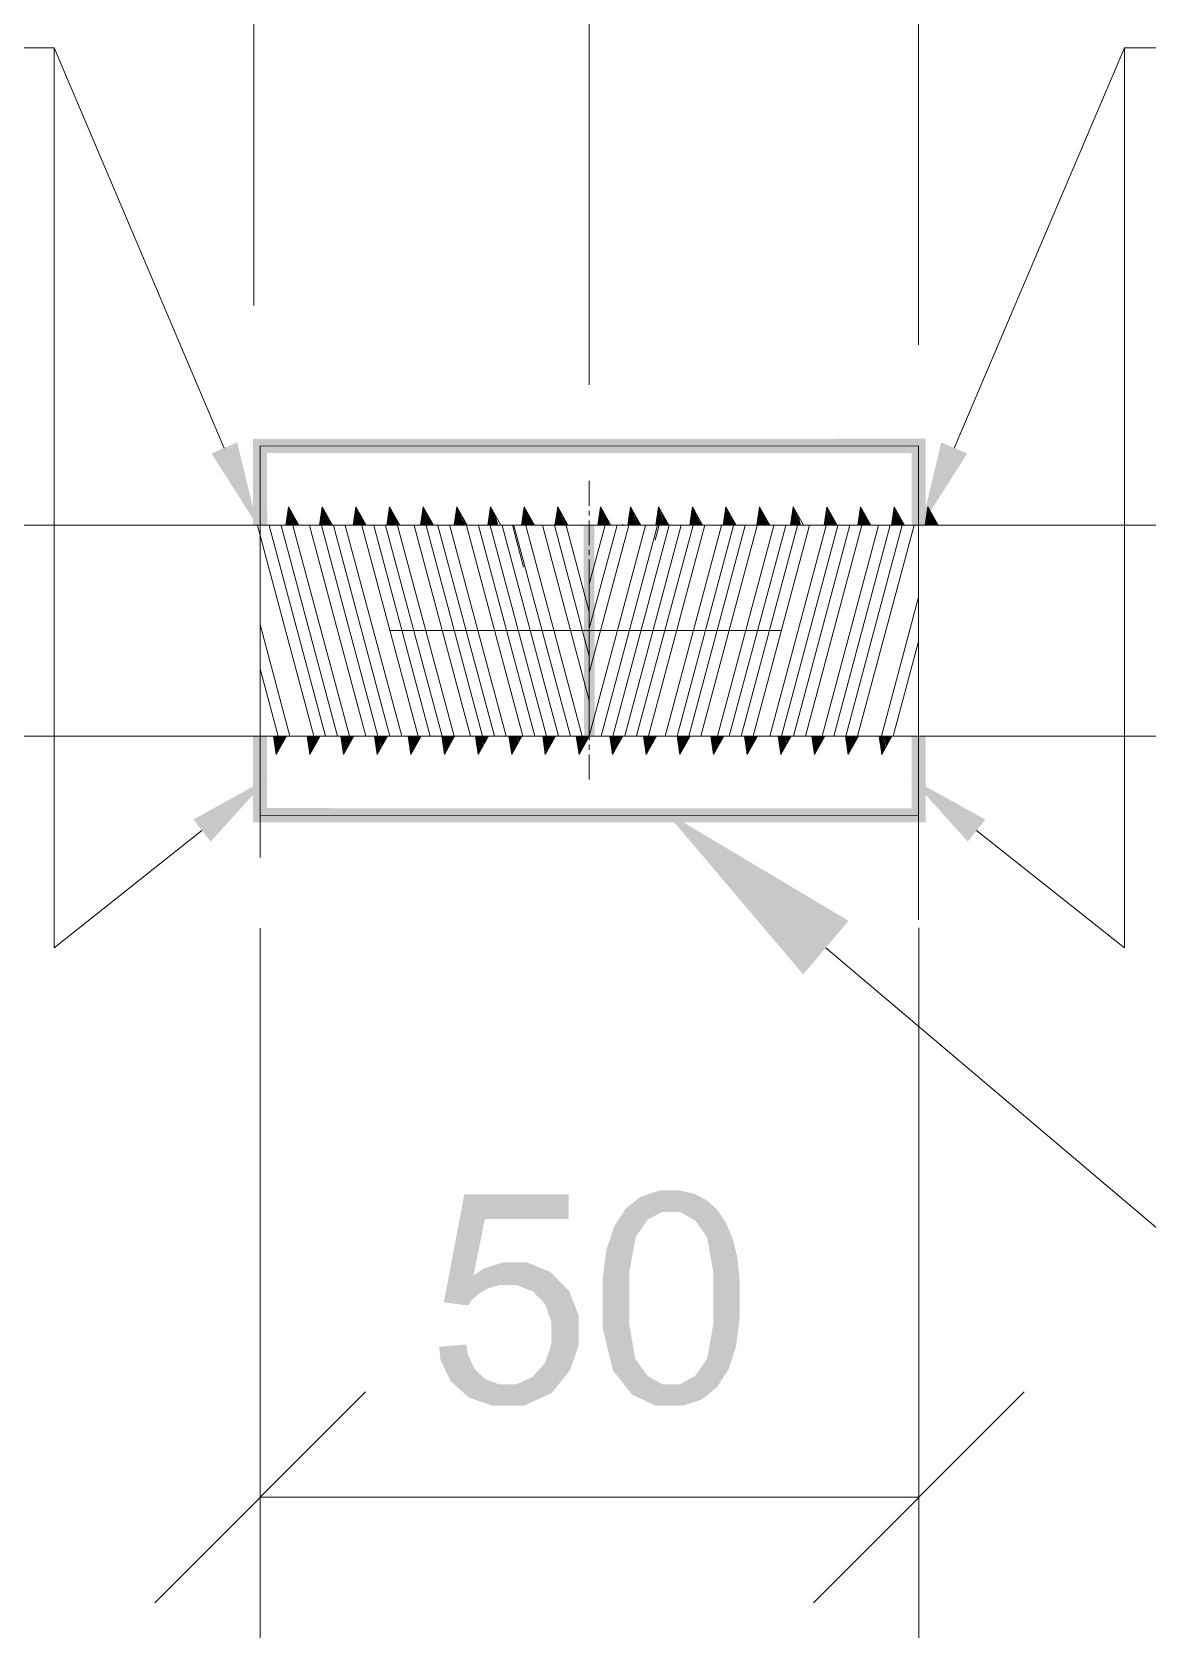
# Model space of a CAD drawing. Header units: millimetres. Extents: x 2 to 579, y 1 to 405.
# Drawn here: x 254.48 to 261.63, y 79.94 to 90.22 of the extents above; entities that cross this region are included whole.
import ezdxf

# ---------------------------------------------------------------- set-up
doc = ezdxf.new("R2010")
doc.units = ezdxf.units.MM
doc.linetypes.add('XKITLINE00', pattern=[0])
doc.layers.add('LinkedObject', color=7, linetype='Continuous', lineweight=0)

# ---------------------------------------------------------------- blocks, each defined once
blk = doc.blocks.new('*A4')
at = {"layer": 'LinkedObject'}
for color, points in [(6, [(255.632, 87.525), (255.797, 87.596), (255.926, 87.063)]), (4, [(260.208, 87.619), (255.988, 87.527), (255.898, 87.617)]), (4, [(255.898, 87.617), (255.989, 87.065), (255.899, 87.065)]), (4, [(255.988, 87.527), (255.989, 87.065), (255.898, 87.617)]), (4, [(260.118, 87.529), (255.988, 87.527), (260.208, 87.619)]), (4, [(260.208, 87.065), (260.118, 87.529), (260.208, 87.619)]), (6, [(260.308, 87.595), (260.474, 87.525), (260.18, 87.063)]), (4, [(260.118, 87.065), (260.118, 87.529), (260.208, 87.065)]), (4, [(258.017, 87.065), (258.088, 85.715), (258.02, 85.715)]), (4, [(258.085, 87.065), (258.088, 85.715), (258.017, 87.065)]), (4, [(255.897, 85.715), (255.988, 85.253), (255.899, 85.163)]), (4, [(255.987, 85.715), (255.988, 85.253), (255.897, 85.715)]), (4, [(260.208, 85.161), (260.118, 85.715), (260.208, 85.715)]), (4, [(260.118, 85.251), (260.118, 85.715), (260.208, 85.161)]), (6, [(255.627, 85.039), (255.516, 85.18), (255.995, 85.445)]), (6, [(260.59, 85.18), (260.478, 85.039), (260.111, 85.445)]), (4, [(255.988, 85.253), (260.118, 85.251), (255.899, 85.163)]), (4, [(255.899, 85.163), (260.118, 85.251), (260.208, 85.161)]), (1, [(259.714, 84.531), (259.423, 84.188), (258.538, 85.232)]), (7, [(257.384, 82.622), (257.121, 82.087), (257.252, 82.779)]), (7, [(257.921, 82.622), (257.252, 82.779), (257.921, 82.779)]), (7, [(257.384, 82.622), (257.252, 82.779), (257.921, 82.622)]), (7, [(258.428, 82.618), (258.285, 82.686), (258.334, 82.725)]), (7, [(258.382, 82.764), (258.519, 82.666), (258.334, 82.725)]), (7, [(258.334, 82.725), (258.519, 82.666), (258.428, 82.618)]), (7, [(258.504, 82.804), (258.519, 82.666), (258.382, 82.764)]), (7, [(258.578, 82.804), (258.519, 82.666), (258.504, 82.804)]), (7, [(258.519, 82.666), (258.578, 82.804), (258.576, 82.666)]), (7, [(258.578, 82.804), (258.634, 82.666), (258.576, 82.666)]), (7, [(258.727, 82.782), (258.578, 82.804), (258.632, 82.804)]), (7, [(258.769, 82.76), (258.578, 82.804), (258.727, 82.782)]), (7, [(258.731, 82.611), (258.578, 82.804), (258.769, 82.76)]), (7, [(258.634, 82.666), (258.578, 82.804), (258.731, 82.611)]), (7, [(258.769, 82.76), (258.77, 82.557), (258.731, 82.611)]), (7, [(258.81, 82.738), (258.77, 82.557), (258.769, 82.76)]), (7, [(258.877, 82.675), (258.77, 82.557), (258.81, 82.738)]), (7, [(257.311, 82.259), (257.121, 82.087), (257.384, 82.622)]), (7, [(258.285, 82.686), (258.394, 82.569), (258.212, 82.573)]), (7, [(258.394, 82.569), (258.285, 82.686), (258.428, 82.618)]), (7, [(258.904, 82.634), (258.77, 82.557), (258.877, 82.675)]), (7, [(258.904, 82.634), (258.808, 82.502), (258.77, 82.557)]), (7, [(258.93, 82.593), (258.808, 82.502), (258.904, 82.634)]), (7, [(258.351, 82.508), (258.138, 82.234), (258.188, 82.5)]), (7, [(258.309, 82.28), (258.138, 82.234), (258.351, 82.508)]), (7, [(258.188, 82.5), (258.138, 82.234), (258.163, 82.427)]), (7, [(258.212, 82.573), (258.394, 82.569), (258.188, 82.5)]), (7, [(258.188, 82.5), (258.394, 82.569), (258.351, 82.508)]), (7, [(258.972, 82.492), (258.808, 82.502), (258.93, 82.593)]), (7, [(258.987, 82.433), (258.847, 82.28), (258.808, 82.502)]), (7, [(258.987, 82.433), (258.808, 82.502), (258.972, 82.492)]), (7, [(259.002, 82.374), (258.847, 82.28), (258.987, 82.433)]), (7, [(257.499, 82.343), (257.311, 82.259), (257.372, 82.301)]), (7, [(257.481, 82.198), (257.311, 82.259), (257.499, 82.343)]), (7, [(257.481, 82.198), (257.499, 82.343), (257.521, 82.198)]), (7, [(257.521, 82.198), (257.499, 82.343), (257.586, 82.198)]), (7, [(257.566, 82.343), (257.586, 82.198), (257.499, 82.343)]), (7, [(257.803, 82.282), (257.566, 82.343), (257.654, 82.343)]), (7, [(257.691, 82.157), (257.566, 82.343), (257.803, 82.282)]), (7, [(257.586, 82.198), (257.566, 82.343), (257.691, 82.157)]), (7, [(259.017, 82.215), (258.847, 82.28), (259.002, 82.374)]), (7, [(257.121, 82.087), (257.311, 82.259), (257.409, 82.179)]), (7, [(257.409, 82.179), (257.311, 82.259), (257.481, 82.198)]), (7, [(257.691, 82.157), (257.803, 82.282), (257.73, 82.116)]), (7, [(257.73, 82.116), (257.803, 82.282), (257.77, 82.075)]), (7, [(257.863, 82.221), (257.77, 82.075), (257.803, 82.282)]), (7, [(257.77, 82.075), (257.863, 82.221), (257.809, 81.963)]), (7, [(257.809, 81.963), (257.863, 82.221), (257.985, 82.002)]), (7, [(257.985, 82.002), (257.863, 82.221), (257.924, 82.16)]), (7, [(258.138, 82.114), (258.309, 82.28), (258.309, 82.114)]), (7, [(258.138, 82.234), (258.309, 82.28), (258.138, 82.114)]), (7, [(259.017, 82.215), (258.847, 82.114), (258.847, 82.28)]), (7, [(259.017, 82.114), (258.847, 82.114), (259.017, 82.215)]), (7, [(257.377, 82.161), (257.121, 82.087), (257.409, 82.179)]), (7, [(257.345, 82.143), (257.121, 82.087), (257.377, 82.161)]), (7, [(257.294, 82.096), (257.121, 82.087), (257.345, 82.143)]), (7, [(257.121, 82.087), (257.294, 82.096), (257.276, 82.067)]), (7, [(258.309, 82.114), (258.138, 81.924), (258.138, 82.114)]), (7, [(258.309, 81.947), (258.138, 81.924), (258.309, 82.114)]), (7, [(259.017, 82.114), (258.847, 81.948), (258.847, 82.114)]), (7, [(259.017, 81.995), (258.847, 81.948), (259.017, 82.114)]), (7, [(257.809, 81.963), (257.985, 82.002), (257.809, 81.892)]), (7, [(257.809, 81.892), (257.985, 82.002), (257.809, 81.817)]), (7, [(257.985, 81.906), (257.809, 81.817), (257.985, 82.002)]), (7, [(258.808, 81.727), (259.017, 81.995), (258.969, 81.73)]), (7, [(258.847, 81.948), (259.017, 81.995), (258.808, 81.727)]), (7, [(258.969, 81.73), (259.017, 81.995), (258.993, 81.803)]), (7, [(257.768, 81.697), (257.985, 81.906), (257.878, 81.589)]), (7, [(257.809, 81.817), (257.985, 81.906), (257.768, 81.697)]), (7, [(257.878, 81.589), (257.985, 81.906), (257.931, 81.656)]), (7, [(257.931, 81.656), (257.985, 81.906), (257.985, 81.814)]), (7, [(258.309, 81.947), (258.272, 81.565), (258.138, 81.924)]), (7, [(258.138, 81.924), (258.272, 81.565), (258.205, 81.649)]), (7, [(258.347, 81.726), (258.272, 81.565), (258.309, 81.947)]), (7, [(257.275, 81.753), (257.091, 81.802), (257.265, 81.817)]), (7, [(257.091, 81.802), (257.224, 81.529), (257.099, 81.717)]), (7, [(257.275, 81.753), (257.224, 81.529), (257.091, 81.802)]), (7, [(257.099, 81.717), (257.224, 81.529), (257.166, 81.58)]), (7, [(257.319, 81.658), (257.224, 81.529), (257.275, 81.753)]), (7, [(257.768, 81.697), (257.878, 81.589), (257.727, 81.652)]), (7, [(258.272, 81.565), (258.347, 81.726), (258.386, 81.671)]), (7, [(258.969, 81.73), (258.77, 81.672), (258.808, 81.727)]), (7, [(258.944, 81.657), (258.77, 81.672), (258.969, 81.73)]), (7, [(257.224, 81.529), (257.319, 81.658), (257.282, 81.477)]), (7, [(257.354, 81.626), (257.282, 81.477), (257.319, 81.658)]), (7, [(257.389, 81.594), (257.282, 81.477), (257.354, 81.626)]), (7, [(257.389, 81.594), (257.524, 81.425), (257.282, 81.477)]), (7, [(257.474, 81.562), (257.524, 81.425), (257.389, 81.594)]), (7, [(257.524, 81.425), (257.878, 81.589), (257.636, 81.425)]), (7, [(257.584, 81.562), (257.878, 81.589), (257.524, 81.425)]), (7, [(257.686, 81.607), (257.878, 81.589), (257.584, 81.562)]), (7, [(257.636, 81.425), (257.878, 81.589), (257.813, 81.507)]), (7, [(257.727, 81.652), (257.878, 81.589), (257.686, 81.607)]), (7, [(258.425, 81.617), (258.272, 81.565), (258.386, 81.671)]), (7, [(258.425, 81.617), (258.578, 81.425), (258.272, 81.565)]), (7, [(258.521, 81.562), (258.578, 81.425), (258.425, 81.617)]), (7, [(258.823, 81.505), (258.635, 81.562), (258.731, 81.617)]), (7, [(258.77, 81.672), (258.871, 81.544), (258.731, 81.617)]), (7, [(258.731, 81.617), (258.871, 81.544), (258.823, 81.505)]), (7, [(258.871, 81.544), (258.77, 81.672), (258.944, 81.657)]), (7, [(257.282, 81.477), (257.524, 81.425), (257.432, 81.425)]), (7, [(257.524, 81.562), (257.524, 81.425), (257.474, 81.562)]), (7, [(257.584, 81.562), (257.524, 81.425), (257.524, 81.562)]), (7, [(258.272, 81.565), (258.578, 81.425), (258.327, 81.495)]), (7, [(258.327, 81.495), (258.578, 81.425), (258.48, 81.425)]), (7, [(258.578, 81.425), (258.521, 81.562), (258.578, 81.562)]), (7, [(258.578, 81.425), (258.635, 81.562), (258.652, 81.425)]), (7, [(258.635, 81.562), (258.578, 81.425), (258.578, 81.562)]), (7, [(258.774, 81.465), (258.635, 81.562), (258.823, 81.505)]), (7, [(258.652, 81.425), (258.635, 81.562), (258.774, 81.465)])]:
    blk.add_hatch(color=color, dxfattribs=at).paths.add_polyline_path(points, flags=17)
at = {"layer": 'LinkedObject', "color": 6, "linetype": 'XKITLINE00', "lineweight": 0}
for p, q in [((255.904, 88.472), (255.904, 97.152)), ((258.053, 87.965), (258.053, 97.152)), ((258.053, 88.249), (258.053, 97.152)), ((260.163, 88.22), (260.163, 97.152)), ((254.625, 90.124), (249.63, 90.124)), ((255.714, 87.56), (254.625, 90.124)), ((254.625, 84.358), (254.625, 90.124)), ((260.391, 87.56), (261.481, 90.123)), ((261.481, 90.123), (266.476, 90.123)), ((261.481, 84.358), (261.481, 90.123)), ((256.78, 86.39), (259.28, 86.39)), ((255.571, 85.109), (254.625, 84.358)), ((260.534, 85.109), (261.481, 84.358)), ((255.944, 84.485), (255.944, 79.938)), ((260.164, 84.487), (260.164, 79.938)), ((256.619, 81.513), (255.269, 80.163)), ((259.489, 80.163), (260.839, 81.513)), ((255.944, 80.838), (260.164, 80.838))]:
    blk.add_line(p, q, dxfattribs=at)
at = {"layer": 'LinkedObject', "color": 7, "linetype": 'XKITLINE00', "lineweight": 0}
for p, q in [((255.904, 87.572), (255.904, 87.572)), ((258.053, 87.349), (258.053, 87.349)), ((260.163, 87.32), (260.163, 87.32)), ((243.487, 87.065), (272.621, 87.065)), ((258.053, 87.065), (258.053, 87.065)), ((272.621, 85.715), (243.487, 85.715)), ((255.944, 85.385), (255.944, 85.385)), ((260.164, 85.387), (260.164, 85.387)), ((260.164, 80.838), (260.164, 80.838))]:
    blk.add_line(p, q, dxfattribs=at)
at = {"layer": 'LinkedObject', "color": 4, "linetype": 'XKITLINE00', "lineweight": 0}
for p, q in [((255.943, 87.572), (260.163, 87.574)), ((255.944, 87.065), (255.943, 87.572)), ((260.163, 87.065), (260.163, 87.574)), ((260.163, 87.574), (260.163, 84.537)), ((255.943, 87.425), (255.943, 84.936)), ((258.053, 86.688), (258.053, 85.715)), ((255.944, 85.715), (255.943, 85.208)), ((260.163, 85.716), (260.163, 85.206)), ((255.943, 85.208), (260.163, 85.206))]:
    blk.add_line(p, q, dxfattribs=at)
at = {"layer": 'LinkedObject', "color": 9, "linetype": 'XKITLINE00', "lineweight": 0}
for p, q in [((258.053, 87.189), (258.053, 87.349)), ((258.053, 87.127), (258.053, 87.158)), ((258.053, 86.939), (258.053, 87.096)), ((258.053, 86.937), (258.053, 87.065)), ((258.053, 86.877), (258.053, 86.908)), ((258.053, 86.875), (258.053, 86.906)), ((258.053, 86.689), (258.053, 86.846)), ((258.053, 86.687), (258.053, 86.843)), ((258.053, 86.627), (258.053, 86.658)), ((258.053, 86.625), (258.053, 86.656)), ((258.053, 86.439), (258.053, 86.596)), ((258.053, 86.437), (258.053, 86.593)), ((258.053, 86.377), (258.053, 86.408)), ((258.053, 86.375), (258.053, 86.406)), ((258.053, 86.189), (258.053, 86.346)), ((258.053, 86.187), (258.053, 86.343)), ((258.053, 86.127), (258.053, 86.158)), ((258.053, 86.125), (258.053, 86.156)), ((258.053, 85.939), (258.053, 86.096)), ((258.053, 85.937), (258.053, 86.093)), ((258.053, 85.877), (258.053, 85.908)), ((258.053, 85.875), (258.053, 85.906)), ((258.053, 85.689), (258.053, 85.846)), ((258.053, 85.715), (258.053, 85.843)), ((258.053, 85.627), (258.053, 85.658)), ((258.053, 85.436), (258.053, 85.596))]:
    blk.add_line(p, q, dxfattribs=at)
at = {"layer": 'LinkedObject', "color": 1, "linetype": 'XKITLINE00', "lineweight": 0}
for p, q in [((256.126, 87.183), (256.109, 87.065)), ((256.119, 87.13), (256.136, 87.065)), ((256.12, 87.138), (256.139, 87.065)), ((256.122, 87.152), (256.145, 87.065)), ((256.123, 87.159), (256.148, 87.065)), ((256.125, 87.174), (256.154, 87.065)), ((256.192, 87.065), (256.126, 87.183)), ((256.126, 87.181), (256.157, 87.065)), ((256.136, 87.165), (256.163, 87.065)), ((256.142, 87.155), (256.166, 87.065)), ((256.154, 87.134), (256.172, 87.065)), ((256.342, 87.183), (256.325, 87.065)), ((256.334, 87.131), (256.352, 87.065)), ((256.335, 87.138), (256.355, 87.065)), ((256.337, 87.153), (256.361, 87.065)), ((256.338, 87.16), (256.364, 87.065)), ((256.34, 87.174), (256.37, 87.065)), ((256.341, 87.181), (256.373, 87.065)), ((256.407, 87.065), (256.342, 87.183)), ((256.352, 87.164), (256.379, 87.065)), ((256.358, 87.154), (256.382, 87.065)), ((256.369, 87.133), (256.388, 87.065)), ((256.557, 87.183), (256.54, 87.065)), ((256.55, 87.131), (256.567, 87.065)), ((256.551, 87.138), (256.57, 87.065)), ((256.553, 87.153), (256.576, 87.065)), ((256.554, 87.16), (256.579, 87.065)), ((256.556, 87.175), (256.585, 87.065)), ((256.623, 87.065), (256.557, 87.183)), ((256.557, 87.182), (256.588, 87.065)), ((256.568, 87.164), (256.594, 87.065)), ((256.574, 87.154), (256.597, 87.065)), ((256.585, 87.133), (256.603, 87.065)), ((256.773, 87.183), (256.756, 87.065)), ((256.765, 87.131), (256.783, 87.065)), ((256.766, 87.139), (256.786, 87.065)), ((256.768, 87.153), (256.792, 87.065)), ((256.77, 87.16), (256.795, 87.065)), ((256.772, 87.175), (256.801, 87.065)), ((256.839, 87.065), (256.773, 87.183)), ((256.773, 87.182), (256.804, 87.065)), ((256.784, 87.164), (256.81, 87.065)), ((256.789, 87.153), (256.813, 87.065)), ((256.801, 87.133), (256.819, 87.065)), ((256.988, 87.183), (256.971, 87.065)), ((256.981, 87.132), (256.999, 87.065)), ((256.982, 87.139), (257.002, 87.065)), ((256.984, 87.153), (257.008, 87.065)), ((256.985, 87.161), (257.011, 87.065)), ((256.987, 87.175), (257.017, 87.065)), ((257.054, 87.065), (256.988, 87.183)), ((256.988, 87.182), (257.02, 87.065)), ((256.999, 87.163), (257.026, 87.065)), ((257.005, 87.153), (257.029, 87.065)), ((257.017, 87.132), (257.035, 87.065)), ((257.204, 87.183), (257.187, 87.065)), ((257.196, 87.132), (257.214, 87.065)), ((257.198, 87.139), (257.217, 87.065)), ((257.2, 87.154), (257.223, 87.065)), ((257.201, 87.161), (257.226, 87.065)), ((257.203, 87.175), (257.232, 87.065)), ((257.204, 87.183), (257.235, 87.065)), ((257.27, 87.065), (257.204, 87.183)), ((257.215, 87.163), (257.241, 87.065)), ((257.221, 87.152), (257.244, 87.065)), ((257.233, 87.132), (257.25, 87.065)), ((257.419, 87.183), (257.402, 87.065)), ((257.412, 87.132), (257.43, 87.065)), ((257.413, 87.14), (257.433, 87.065)), ((257.415, 87.154), (257.439, 87.065)), ((257.416, 87.161), (257.442, 87.065)), ((257.418, 87.176), (257.448, 87.065)), ((257.419, 87.183), (257.451, 87.065)), ((257.485, 87.065), (257.419, 87.183)), ((257.431, 87.162), (257.457, 87.065)), ((257.437, 87.152), (257.46, 87.065)), ((257.448, 87.131), (257.466, 87.065)), ((257.635, 87.183), (257.618, 87.065)), ((257.627, 87.13), (257.645, 87.065)), ((257.628, 87.137), (257.648, 87.065)), ((257.63, 87.152), (257.654, 87.065)), ((257.632, 87.159), (257.657, 87.065)), ((257.634, 87.173), (257.663, 87.065)), ((257.701, 87.065), (257.635, 87.183)), ((257.635, 87.181), (257.666, 87.065)), ((257.645, 87.166), (257.672, 87.065)), ((257.65, 87.155), (257.675, 87.065)), ((257.662, 87.135), (257.681, 87.065)), ((257.851, 87.183), (257.833, 87.065)), ((257.843, 87.13), (257.86, 87.065)), ((257.844, 87.137), (257.863, 87.065)), ((257.846, 87.152), (257.869, 87.065)), ((257.847, 87.159), (257.872, 87.065)), ((257.849, 87.174), (257.878, 87.065)), ((257.85, 87.181), (257.881, 87.065)), ((257.916, 87.065), (257.851, 87.183)), ((257.86, 87.165), (257.887, 87.065)), ((257.866, 87.155), (257.89, 87.065)), ((257.878, 87.134), (257.896, 87.065)), ((258.125, 87.183), (258.108, 87.065)), ((258.117, 87.13), (258.135, 87.065)), ((258.118, 87.138), (258.138, 87.065)), ((258.121, 87.152), (258.144, 87.065)), ((258.122, 87.159), (258.147, 87.065)), ((258.124, 87.174), (258.153, 87.065)), ((258.191, 87.065), (258.125, 87.183)), ((258.125, 87.181), (258.156, 87.065)), ((258.135, 87.165), (258.162, 87.065)), ((258.141, 87.155), (258.165, 87.065)), ((258.152, 87.134), (258.171, 87.065)), ((258.316, 87.183), (258.299, 87.065)), ((258.308, 87.131), (258.326, 87.065)), ((258.31, 87.138), (258.329, 87.065)), ((258.312, 87.153), (258.335, 87.065)), ((258.313, 87.16), (258.338, 87.065)), ((258.315, 87.174), (258.344, 87.065)), ((258.382, 87.065), (258.316, 87.183)), ((258.316, 87.181), (258.347, 87.065)), ((258.326, 87.164), (258.353, 87.065)), ((258.332, 87.154), (258.356, 87.065)), ((258.344, 87.133), (258.362, 87.065)), ((258.497, 87.183), (258.48, 87.065)), ((258.49, 87.131), (258.507, 87.065)), ((258.491, 87.138), (258.51, 87.065)), ((258.493, 87.153), (258.516, 87.065)), ((258.494, 87.16), (258.519, 87.065)), ((258.496, 87.175), (258.525, 87.065)), ((258.563, 87.065), (258.497, 87.183)), ((258.497, 87.182), (258.528, 87.065)), ((258.508, 87.164), (258.534, 87.065)), ((258.514, 87.154), (258.537, 87.065)), ((258.525, 87.133), (258.543, 87.065)), ((258.713, 87.183), (258.696, 87.065)), ((258.705, 87.131), (258.723, 87.065)), ((258.706, 87.139), (258.726, 87.065)), ((258.708, 87.153), (258.732, 87.065)), ((258.709, 87.16), (258.735, 87.065)), ((258.712, 87.175), (258.741, 87.065)), ((258.779, 87.065), (258.713, 87.183)), ((258.713, 87.182), (258.744, 87.065)), ((258.724, 87.164), (258.75, 87.065)), ((258.729, 87.153), (258.753, 87.065)), ((258.741, 87.132), (258.759, 87.065)), ((258.928, 87.183), (258.911, 87.065)), ((258.921, 87.132), (258.939, 87.065)), ((258.922, 87.139), (258.942, 87.065)), ((258.924, 87.153), (258.948, 87.065)), ((258.925, 87.161), (258.951, 87.065)), ((258.927, 87.175), (258.957, 87.065)), ((258.994, 87.065), (258.928, 87.183)), ((258.928, 87.182), (258.96, 87.065)), ((258.939, 87.163), (258.966, 87.065)), ((258.945, 87.153), (258.969, 87.065)), ((258.957, 87.132), (258.975, 87.065)), ((259.144, 87.183), (259.127, 87.065)), ((259.136, 87.132), (259.154, 87.065)), ((259.137, 87.139), (259.157, 87.065)), ((259.14, 87.154), (259.163, 87.065)), ((259.141, 87.161), (259.166, 87.065)), ((259.143, 87.175), (259.172, 87.065)), ((259.144, 87.183), (259.175, 87.065)), ((259.21, 87.065), (259.144, 87.183)), ((259.155, 87.163), (259.181, 87.065)), ((259.161, 87.152), (259.184, 87.065)), ((259.172, 87.132), (259.19, 87.065)), ((259.359, 87.183), (259.342, 87.065)), ((259.352, 87.132), (259.37, 87.065)), ((259.353, 87.14), (259.373, 87.065)), ((259.355, 87.154), (259.379, 87.065)), ((259.356, 87.161), (259.382, 87.065)), ((259.358, 87.176), (259.388, 87.065)), ((259.359, 87.183), (259.391, 87.065)), ((259.425, 87.065), (259.359, 87.183)), ((259.371, 87.162), (259.397, 87.065)), ((259.377, 87.152), (259.4, 87.065)), ((259.388, 87.131), (259.406, 87.065)), ((259.575, 87.183), (259.558, 87.065)), ((259.567, 87.13), (259.585, 87.065)), ((259.568, 87.137), (259.588, 87.065)), ((259.57, 87.152), (259.594, 87.065)), ((259.571, 87.159), (259.597, 87.065)), ((259.574, 87.173), (259.603, 87.065)), ((259.641, 87.065), (259.575, 87.183)), ((259.575, 87.181), (259.606, 87.065)), ((259.585, 87.166), (259.612, 87.065)), ((259.59, 87.155), (259.615, 87.065)), ((259.602, 87.135), (259.621, 87.065)), ((259.791, 87.183), (259.773, 87.065)), ((259.783, 87.13), (259.8, 87.065)), ((259.784, 87.137), (259.803, 87.065)), ((259.786, 87.152), (259.809, 87.065)), ((259.787, 87.159), (259.812, 87.065)), ((259.789, 87.174), (259.818, 87.065)), ((259.79, 87.181), (259.821, 87.065)), ((259.856, 87.065), (259.791, 87.183)), ((259.8, 87.165), (259.827, 87.065)), ((259.806, 87.155), (259.83, 87.065)), ((259.818, 87.134), (259.836, 87.065)), ((260.006, 87.183), (259.989, 87.065)), ((259.998, 87.13), (260.016, 87.065)), ((259.999, 87.138), (260.019, 87.065)), ((260.002, 87.152), (260.025, 87.065)), ((260.003, 87.159), (260.028, 87.065)), ((260.005, 87.174), (260.034, 87.065)), ((260.072, 87.065), (260.006, 87.183)), ((260.006, 87.181), (260.037, 87.065)), ((260.016, 87.165), (260.043, 87.065)), ((260.022, 87.155), (260.046, 87.065)), ((260.033, 87.134), (260.052, 87.065)), ((260.222, 87.183), (260.204, 87.065)), ((260.214, 87.131), (260.232, 87.065)), ((260.215, 87.138), (260.235, 87.065)), ((260.217, 87.153), (260.241, 87.065)), ((260.218, 87.16), (260.244, 87.065)), ((260.22, 87.174), (260.25, 87.065)), ((260.221, 87.181), (260.253, 87.065)), ((260.287, 87.065), (260.222, 87.183)), ((260.232, 87.164), (260.259, 87.065)), ((260.238, 87.154), (260.262, 87.065)), ((260.249, 87.133), (260.268, 87.065)), ((255.926, 87.063), (256.287, 85.714)), ((256.002, 87.063), (256.363, 85.714)), ((256.078, 87.063), (256.439, 85.714)), ((256.109, 87.065), (256.109, 87.065)), ((256.11, 87.073), (256.112, 87.065)), ((256.112, 87.087), (256.118, 87.065)), ((256.113, 87.094), (256.121, 87.065)), ((256.115, 87.109), (256.127, 87.065)), ((256.116, 87.116), (256.13, 87.065)), ((256.154, 87.063), (256.516, 85.713)), ((256.159, 87.123), (256.175, 87.065)), ((256.171, 87.103), (256.181, 87.065)), ((256.177, 87.092), (256.184, 87.065)), ((256.188, 87.072), (256.19, 87.065)), ((256.261, 87.063), (256.622, 85.714)), ((256.325, 87.066), (256.325, 87.065)), ((256.326, 87.073), (256.328, 87.065)), ((256.328, 87.087), (256.334, 87.065)), ((256.329, 87.095), (256.337, 87.065)), ((256.331, 87.109), (256.343, 87.065)), ((256.332, 87.116), (256.346, 87.065)), ((256.337, 87.063), (256.698, 85.714)), ((256.375, 87.123), (256.391, 87.065)), ((256.387, 87.102), (256.397, 87.065)), ((256.392, 87.092), (256.4, 87.065)), ((256.404, 87.071), (256.406, 87.065)), ((256.413, 87.063), (256.775, 85.713)), ((256.489, 87.063), (256.851, 85.713)), ((256.54, 87.066), (256.54, 87.065)), ((256.541, 87.073), (256.543, 87.065)), ((256.543, 87.088), (256.549, 87.065)), ((256.544, 87.095), (256.552, 87.065)), ((256.547, 87.109), (256.558, 87.065)), ((256.548, 87.117), (256.561, 87.065)), ((256.591, 87.123), (256.606, 87.065)), ((256.596, 87.063), (256.957, 85.714)), ((256.602, 87.102), (256.612, 87.065)), ((256.608, 87.092), (256.615, 87.065)), ((256.62, 87.071), (256.621, 87.065)), ((256.672, 87.063), (257.033, 85.713)), ((256.748, 87.063), (257.11, 85.713)), ((256.756, 87.066), (256.756, 87.065)), ((256.757, 87.073), (256.759, 87.065)), ((256.759, 87.088), (256.765, 87.065)), ((256.76, 87.095), (256.768, 87.065)), ((256.762, 87.11), (256.774, 87.065)), ((256.763, 87.117), (256.777, 87.065)), ((256.807, 87.122), (256.822, 87.065)), ((256.818, 87.101), (256.828, 87.065)), ((256.824, 87.091), (256.831, 87.065)), ((256.824, 87.063), (257.186, 85.713)), ((256.836, 87.07), (256.837, 87.065)), ((256.931, 87.063), (257.292, 85.713)), ((256.971, 87.067), (256.972, 87.065)), ((256.972, 87.074), (256.975, 87.065)), ((256.975, 87.088), (256.981, 87.065)), ((256.976, 87.096), (256.984, 87.065)), ((256.978, 87.11), (256.99, 87.065)), ((256.979, 87.117), (256.993, 87.065)), ((257.007, 87.063), (257.369, 85.713)), ((257.023, 87.122), (257.038, 87.065)), ((257.034, 87.101), (257.044, 87.065)), ((257.04, 87.091), (257.047, 87.065)), ((257.051, 87.07), (257.053, 87.065)), ((257.083, 87.063), (257.445, 85.713)), ((257.159, 87.062), (257.521, 85.713)), ((257.187, 87.067), (257.187, 87.065)), ((257.188, 87.074), (257.19, 87.065)), ((257.19, 87.089), (257.196, 87.065)), ((257.191, 87.096), (257.199, 87.065)), ((257.193, 87.11), (257.205, 87.065)), ((257.194, 87.118), (257.208, 87.065)), ((257.238, 87.121), (257.253, 87.065)), ((257.25, 87.101), (257.259, 87.065)), ((257.256, 87.09), (257.262, 87.065)), ((257.266, 87.064), (257.627, 85.715)), ((257.267, 87.069), (257.268, 87.065)), ((257.342, 87.064), (257.703, 85.714)), ((257.403, 87.067), (257.403, 87.065)), ((257.404, 87.074), (257.406, 87.065)), ((257.406, 87.089), (257.412, 87.065)), ((257.407, 87.096), (257.415, 87.065)), ((257.409, 87.111), (257.421, 87.065)), ((257.41, 87.118), (257.424, 87.065)), ((257.418, 87.064), (257.779, 85.714)), ((257.494, 87.063), (257.856, 85.714)), ((257.56, 87.065), (257.632, 86.797)), ((257.57, 87.063), (257.932, 85.714)), ((257.619, 87.072), (257.621, 87.065)), ((257.621, 87.086), (257.627, 87.065)), ((257.622, 87.094), (257.63, 87.065)), ((257.624, 87.108), (257.636, 87.065)), ((257.625, 87.115), (257.639, 87.065)), ((257.646, 87.063), (258.008, 85.713)), ((257.668, 87.124), (257.684, 87.065)), ((257.679, 87.104), (257.69, 87.065)), ((257.685, 87.093), (257.693, 87.065)), ((257.697, 87.073), (257.699, 87.065)), ((257.753, 87.065), (258.053, 85.942)), ((257.829, 87.065), (258.053, 86.227)), ((257.833, 87.065), (257.833, 87.065)), ((257.834, 87.072), (257.836, 87.065)), ((257.837, 87.087), (257.842, 87.065)), ((257.838, 87.094), (257.845, 87.065)), ((257.84, 87.108), (257.851, 87.065)), ((257.841, 87.116), (257.854, 87.065)), ((257.884, 87.124), (257.899, 87.065)), ((257.895, 87.103), (257.905, 87.065)), ((257.901, 87.093), (257.908, 87.065)), ((257.905, 87.064), (258.053, 86.511)), ((257.912, 87.072), (257.914, 87.065)), ((258.049, 87.065), (258.049, 87.065)), ((258.413, 87.064), (258.051, 85.715)), ((258.052, 87.065), (258.052, 87.065)), ((258.307, 87.066), (258.053, 86.12)), ((258.231, 87.066), (258.053, 86.404)), ((258.154, 87.066), (258.053, 86.687)), ((258.111, 87.087), (258.116, 87.065)), ((258.112, 87.094), (258.12, 87.065)), ((258.114, 87.109), (258.126, 87.065)), ((258.115, 87.116), (258.129, 87.065)), ((258.117, 87.092), (258.124, 87.065)), ((258.128, 87.072), (258.13, 87.065)), ((258.489, 87.065), (258.128, 85.715)), ((258.158, 87.123), (258.174, 87.065)), ((258.17, 87.103), (258.18, 87.065)), ((258.565, 87.065), (258.204, 85.715)), ((258.265, 87.066), (258.265, 87.065)), ((258.266, 87.073), (258.268, 87.065)), ((258.641, 87.065), (258.28, 85.716)), ((258.302, 87.087), (258.308, 87.065)), ((258.303, 87.095), (258.311, 87.065)), ((258.305, 87.109), (258.317, 87.065)), ((258.306, 87.116), (258.32, 87.065)), ((258.344, 87.071), (258.346, 87.065)), ((258.35, 87.123), (258.365, 87.065)), ((258.718, 87.065), (258.356, 85.716)), ((258.361, 87.102), (258.371, 87.065)), ((258.367, 87.092), (258.374, 87.065)), ((258.794, 87.066), (258.432, 85.716)), ((258.501, 87.065), (258.475, 86.97)), ((258.48, 87.066), (258.48, 87.065)), ((258.481, 87.073), (258.483, 87.065)), ((258.483, 87.088), (258.489, 87.065)), ((258.484, 87.095), (258.492, 87.065)), ((258.486, 87.109), (258.498, 87.065)), ((258.488, 87.117), (258.501, 87.065)), ((258.531, 87.123), (258.546, 87.065)), ((258.9, 87.064), (258.538, 85.714)), ((258.542, 87.102), (258.552, 87.065)), ((258.548, 87.091), (258.555, 87.065)), ((258.56, 87.071), (258.561, 87.065)), ((258.976, 87.064), (258.615, 85.714)), ((259.052, 87.064), (258.691, 85.715)), ((258.696, 87.066), (258.696, 87.065)), ((258.697, 87.073), (258.699, 87.065)), ((258.699, 87.088), (258.705, 87.065)), ((258.7, 87.095), (258.708, 87.065)), ((258.702, 87.11), (258.714, 87.065)), ((258.703, 87.117), (258.717, 87.065)), ((258.747, 87.122), (258.762, 87.065)), ((258.758, 87.101), (258.768, 87.065)), ((258.764, 87.091), (258.771, 87.065)), ((259.129, 87.064), (258.767, 85.715)), ((258.776, 87.07), (258.777, 87.065)), ((259.235, 87.064), (258.874, 85.714)), ((258.911, 87.067), (258.912, 87.065)), ((258.912, 87.074), (258.915, 87.065)), ((258.915, 87.088), (258.921, 87.065)), ((258.916, 87.095), (258.924, 87.065)), ((258.918, 87.11), (258.93, 87.065)), ((258.919, 87.117), (258.933, 87.065)), ((259.311, 87.064), (258.95, 85.715)), ((258.962, 87.122), (258.978, 87.065)), ((258.974, 87.101), (258.984, 87.065)), ((258.98, 87.091), (258.987, 87.065)), ((258.991, 87.07), (258.993, 87.065)), ((259.387, 87.064), (259.026, 85.715)), ((259.464, 87.065), (259.102, 85.715)), ((259.127, 87.067), (259.127, 87.065)), ((259.128, 87.074), (259.13, 87.065)), ((259.13, 87.089), (259.136, 87.065)), ((259.131, 87.096), (259.139, 87.065)), ((259.133, 87.11), (259.145, 87.065)), ((259.134, 87.118), (259.148, 87.065)), ((259.178, 87.121), (259.193, 87.065)), ((259.19, 87.101), (259.199, 87.065)), ((259.196, 87.09), (259.202, 87.065)), ((259.207, 87.069), (259.208, 87.065)), ((259.57, 87.064), (259.209, 85.715)), ((259.343, 87.067), (259.343, 87.065)), ((259.344, 87.074), (259.346, 87.065)), ((259.346, 87.089), (259.352, 87.065)), ((259.347, 87.096), (259.355, 87.065)), ((259.349, 87.111), (259.361, 87.065)), ((259.35, 87.118), (259.364, 87.065)), ((259.723, 87.065), (259.361, 85.715)), ((259.799, 87.065), (259.437, 85.715)), ((259.905, 87.064), (259.544, 85.715)), ((259.559, 87.072), (259.561, 87.065)), ((259.561, 87.086), (259.567, 87.065)), ((259.562, 87.094), (259.57, 87.065)), ((259.564, 87.108), (259.576, 87.065)), ((259.565, 87.115), (259.579, 87.065)), ((259.608, 87.124), (259.624, 87.065)), ((259.619, 87.104), (259.63, 87.065)), ((259.981, 87.065), (259.62, 85.715)), ((259.625, 87.093), (259.633, 87.065)), ((259.637, 87.073), (259.639, 87.065)), ((260.058, 87.065), (259.696, 85.715)), ((260.134, 87.065), (259.772, 85.715)), ((259.773, 87.065), (259.773, 87.065)), ((259.774, 87.072), (259.776, 87.065)), ((259.776, 87.087), (259.782, 87.065)), ((259.778, 87.094), (259.785, 87.065)), ((259.78, 87.108), (259.791, 87.065)), ((259.781, 87.116), (259.794, 87.065)), ((259.823, 87.124), (259.839, 87.065)), ((259.835, 87.103), (259.845, 87.065)), ((259.841, 87.093), (259.848, 87.065)), ((259.852, 87.072), (259.854, 87.065)), ((259.989, 87.065), (259.989, 87.065)), ((259.99, 87.073), (259.992, 87.065)), ((259.992, 87.087), (259.998, 87.065)), ((259.993, 87.094), (260.001, 87.065)), ((259.995, 87.109), (260.007, 87.065)), ((259.996, 87.116), (260.01, 87.065)), ((260.039, 87.123), (260.055, 87.065)), ((260.051, 87.103), (260.061, 87.065)), ((260.057, 87.092), (260.064, 87.065)), ((260.068, 87.072), (260.07, 87.065)), ((260.205, 87.066), (260.205, 87.065)), ((260.206, 87.073), (260.208, 87.065)), ((260.208, 87.087), (260.214, 87.065)), ((260.209, 87.095), (260.217, 87.065)), ((260.211, 87.109), (260.223, 87.065)), ((260.212, 87.116), (260.226, 87.065)), ((260.255, 87.123), (260.271, 87.065)), ((260.267, 87.102), (260.277, 87.065)), ((260.272, 87.092), (260.28, 87.065)), ((260.284, 87.071), (260.286, 87.065)), ((260.163, 86.605), (259.924, 85.715)), ((255.943, 86.429), (256.135, 85.714)), ((260.163, 86.321), (260, 85.715)), ((255.943, 86.145), (256.059, 85.714)), ((256.047, 85.597), (256.03, 85.715)), ((256.031, 85.715), (256.057, 85.616)), ((256.034, 85.715), (256.059, 85.62)), ((256.04, 85.715), (256.064, 85.627)), ((256.043, 85.715), (256.066, 85.631)), ((256.113, 85.715), (256.047, 85.597)), ((256.049, 85.715), (256.07, 85.638)), ((256.052, 85.715), (256.072, 85.642)), ((256.058, 85.715), (256.076, 85.649)), ((256.061, 85.715), (256.078, 85.653)), ((256.067, 85.715), (256.082, 85.66)), ((256.07, 85.715), (256.084, 85.664)), ((256.076, 85.715), (256.088, 85.671)), ((256.079, 85.715), (256.09, 85.675)), ((256.085, 85.715), (256.094, 85.682)), ((256.088, 85.715), (256.096, 85.685)), ((256.094, 85.715), (256.1, 85.693)), ((256.097, 85.715), (256.102, 85.696)), ((256.103, 85.715), (256.106, 85.704)), ((256.106, 85.715), (256.108, 85.707)), ((256.112, 85.715), (256.112, 85.715)), ((256.262, 85.597), (256.245, 85.715)), ((256.247, 85.715), (256.273, 85.617)), ((256.25, 85.715), (256.275, 85.62)), ((256.256, 85.715), (256.279, 85.628)), ((256.259, 85.715), (256.281, 85.631)), ((256.328, 85.715), (256.262, 85.597)), ((256.265, 85.715), (256.285, 85.638)), ((256.268, 85.715), (256.287, 85.642)), ((256.274, 85.715), (256.291, 85.649)), ((256.277, 85.715), (256.293, 85.653)), ((256.283, 85.715), (256.297, 85.66)), ((256.286, 85.715), (256.299, 85.664)), ((256.292, 85.715), (256.303, 85.671)), ((256.295, 85.715), (256.305, 85.675)), ((256.301, 85.715), (256.309, 85.682)), ((256.304, 85.715), (256.311, 85.686)), ((256.31, 85.715), (256.316, 85.693)), ((256.313, 85.715), (256.318, 85.697)), ((256.319, 85.715), (256.322, 85.704)), ((256.322, 85.715), (256.324, 85.707)), ((256.327, 85.715), (256.328, 85.715)), ((256.478, 85.597), (256.461, 85.715)), ((256.462, 85.715), (256.489, 85.617)), ((256.465, 85.715), (256.491, 85.62)), ((256.471, 85.715), (256.495, 85.628)), ((256.474, 85.715), (256.497, 85.631)), ((256.544, 85.715), (256.478, 85.597)), ((256.48, 85.715), (256.501, 85.639)), ((256.483, 85.715), (256.503, 85.642)), ((256.489, 85.715), (256.507, 85.649)), ((256.492, 85.715), (256.509, 85.653)), ((256.498, 85.715), (256.513, 85.66)), ((256.501, 85.715), (256.515, 85.664)), ((256.507, 85.715), (256.519, 85.671)), ((256.51, 85.715), (256.521, 85.675)), ((256.516, 85.715), (256.525, 85.682)), ((256.519, 85.715), (256.527, 85.686)), ((256.525, 85.715), (256.531, 85.693)), ((256.528, 85.715), (256.533, 85.697)), ((256.534, 85.715), (256.537, 85.704)), ((256.537, 85.715), (256.539, 85.708)), ((256.543, 85.715), (256.543, 85.715)), ((256.693, 85.597), (256.676, 85.715)), ((256.678, 85.715), (256.704, 85.617)), ((256.681, 85.715), (256.706, 85.621)), ((256.687, 85.715), (256.71, 85.628)), ((256.69, 85.715), (256.712, 85.631)), ((256.759, 85.715), (256.693, 85.597)), ((256.696, 85.715), (256.716, 85.639)), ((256.699, 85.715), (256.718, 85.642)), ((256.705, 85.715), (256.723, 85.65)), ((256.708, 85.715), (256.725, 85.653)), ((256.714, 85.715), (256.729, 85.661)), ((256.717, 85.715), (256.731, 85.664)), ((256.723, 85.715), (256.735, 85.671)), ((256.726, 85.715), (256.737, 85.675)), ((256.732, 85.715), (256.741, 85.682)), ((256.735, 85.715), (256.743, 85.686)), ((256.741, 85.715), (256.747, 85.693)), ((256.744, 85.715), (256.749, 85.697)), ((256.75, 85.715), (256.753, 85.704)), ((256.753, 85.715), (256.755, 85.708)), ((256.759, 85.715), (256.759, 85.715)), ((256.909, 85.597), (256.892, 85.715)), ((256.894, 85.715), (256.92, 85.617)), ((256.897, 85.715), (256.922, 85.621)), ((256.903, 85.715), (256.926, 85.628)), ((256.906, 85.715), (256.928, 85.632)), ((256.975, 85.715), (256.909, 85.597)), ((256.912, 85.715), (256.932, 85.639)), ((256.915, 85.715), (256.934, 85.643)), ((256.921, 85.715), (256.938, 85.65)), ((256.924, 85.715), (256.94, 85.653)), ((256.93, 85.715), (256.944, 85.661)), ((256.933, 85.715), (256.946, 85.664)), ((256.939, 85.715), (256.95, 85.672)), ((256.942, 85.715), (256.952, 85.675)), ((256.948, 85.715), (256.956, 85.682)), ((256.951, 85.715), (256.958, 85.686)), ((256.957, 85.715), (256.962, 85.693)), ((256.96, 85.715), (256.964, 85.697)), ((256.966, 85.715), (256.969, 85.704)), ((256.969, 85.715), (256.971, 85.708)), ((256.975, 85.715), (256.975, 85.715)), ((257.124, 85.597), (257.107, 85.715)), ((257.109, 85.715), (257.136, 85.617)), ((257.112, 85.715), (257.138, 85.621)), ((257.118, 85.715), (257.142, 85.628)), ((257.121, 85.715), (257.144, 85.632)), ((257.19, 85.715), (257.124, 85.597)), ((257.127, 85.715), (257.148, 85.639)), ((257.13, 85.715), (257.15, 85.643)), ((257.136, 85.715), (257.154, 85.65)), ((257.139, 85.715), (257.156, 85.654)), ((257.145, 85.715), (257.16, 85.661)), ((257.148, 85.715), (257.162, 85.664)), ((257.154, 85.715), (257.166, 85.672)), ((257.157, 85.715), (257.168, 85.675)), ((257.163, 85.715), (257.172, 85.683)), ((257.166, 85.715), (257.174, 85.686)), ((257.172, 85.715), (257.178, 85.694)), ((257.175, 85.715), (257.18, 85.697)), ((257.181, 85.715), (257.184, 85.704)), ((257.184, 85.715), (257.186, 85.708)), ((257.19, 85.715), (257.19, 85.715)), ((257.34, 85.597), (257.323, 85.715)), ((257.325, 85.715), (257.351, 85.617)), ((257.328, 85.715), (257.353, 85.621)), ((257.334, 85.715), (257.357, 85.628)), ((257.337, 85.715), (257.359, 85.632)), ((257.406, 85.715), (257.34, 85.597)), ((257.343, 85.715), (257.363, 85.639)), ((257.346, 85.715), (257.365, 85.643)), ((257.352, 85.715), (257.369, 85.65)), ((257.355, 85.715), (257.371, 85.654)), ((257.361, 85.715), (257.376, 85.661)), ((257.364, 85.715), (257.378, 85.665)), ((257.37, 85.715), (257.382, 85.672)), ((257.373, 85.715), (257.384, 85.676)), ((257.379, 85.715), (257.388, 85.683)), ((257.382, 85.715), (257.39, 85.686)), ((257.388, 85.715), (257.394, 85.694)), ((257.391, 85.715), (257.396, 85.697)), ((257.397, 85.715), (257.4, 85.705)), ((257.4, 85.715), (257.402, 85.708)), ((257.556, 85.597), (257.538, 85.715)), ((257.54, 85.715), (257.566, 85.616)), ((257.543, 85.715), (257.568, 85.62)), ((257.549, 85.715), (257.572, 85.627)), ((257.552, 85.715), (257.574, 85.631)), ((257.621, 85.715), (257.556, 85.597)), ((257.558, 85.715), (257.578, 85.638)), ((257.561, 85.715), (257.58, 85.642)), ((257.567, 85.715), (257.584, 85.649)), ((257.569, 85.715), (257.586, 85.652)), ((257.575, 85.715), (257.59, 85.66)), ((257.578, 85.715), (257.592, 85.663)), ((257.584, 85.715), (257.596, 85.671)), ((257.587, 85.715), (257.598, 85.674)), ((257.593, 85.715), (257.603, 85.682)), ((257.596, 85.715), (257.605, 85.685)), ((257.602, 85.715), (257.609, 85.692)), ((257.605, 85.715), (257.611, 85.696)), ((257.611, 85.715), (257.615, 85.703)), ((257.614, 85.715), (257.617, 85.707)), ((257.62, 85.715), (257.621, 85.714)), ((257.771, 85.597), (257.754, 85.715)), ((257.755, 85.715), (257.782, 85.616)), ((257.758, 85.715), (257.784, 85.62)), ((257.764, 85.715), (257.788, 85.627)), ((257.767, 85.715), (257.79, 85.631)), ((257.837, 85.715), (257.771, 85.597)), ((257.773, 85.715), (257.794, 85.638)), ((257.776, 85.715), (257.796, 85.642)), ((257.782, 85.715), (257.8, 85.649)), ((257.785, 85.715), (257.802, 85.653)), ((257.791, 85.715), (257.806, 85.66)), ((257.794, 85.715), (257.808, 85.664)), ((257.8, 85.715), (257.812, 85.671)), ((257.803, 85.715), (257.814, 85.674)), ((257.809, 85.715), (257.818, 85.682)), ((257.812, 85.715), (257.82, 85.685)), ((257.818, 85.715), (257.824, 85.693)), ((257.821, 85.715), (257.826, 85.696)), ((257.827, 85.715), (257.83, 85.703)), ((257.83, 85.715), (257.832, 85.707)), ((257.836, 85.715), (257.836, 85.714)), ((257.987, 85.597), (257.969, 85.715)), ((257.971, 85.715), (257.997, 85.616)), ((257.974, 85.715), (257.999, 85.62)), ((257.98, 85.715), (258.003, 85.627)), ((257.983, 85.715), (258.005, 85.631)), ((258.052, 85.715), (257.987, 85.597)), ((257.989, 85.715), (258.01, 85.638)), ((257.992, 85.715), (258.012, 85.642)), ((257.998, 85.715), (258.016, 85.649)), ((258.001, 85.715), (258.018, 85.653)), ((258.007, 85.715), (258.022, 85.66)), ((258.01, 85.715), (258.024, 85.664)), ((258.016, 85.715), (258.028, 85.671)), ((258.019, 85.715), (258.03, 85.675)), ((258.025, 85.715), (258.034, 85.682)), ((258.028, 85.715), (258.036, 85.685)), ((258.034, 85.715), (258.04, 85.693)), ((258.037, 85.715), (258.042, 85.696)), ((258.043, 85.715), (258.046, 85.704)), ((258.046, 85.715), (258.048, 85.707)), ((258.052, 85.715), (258.052, 85.714)), ((258.202, 85.597), (258.185, 85.715)), ((258.187, 85.715), (258.213, 85.617)), ((258.19, 85.715), (258.215, 85.62)), ((258.196, 85.715), (258.219, 85.628)), ((258.199, 85.715), (258.221, 85.631)), ((258.268, 85.715), (258.202, 85.597)), ((258.205, 85.715), (258.225, 85.638)), ((258.208, 85.715), (258.227, 85.642)), ((258.214, 85.715), (258.231, 85.649)), ((258.217, 85.715), (258.233, 85.653)), ((258.223, 85.715), (258.237, 85.66)), ((258.226, 85.715), (258.239, 85.664)), ((258.232, 85.715), (258.243, 85.671)), ((258.234, 85.715), (258.245, 85.675)), ((258.24, 85.715), (258.249, 85.682)), ((258.243, 85.715), (258.251, 85.686)), ((258.249, 85.715), (258.256, 85.693)), ((258.252, 85.715), (258.258, 85.696)), ((258.258, 85.715), (258.262, 85.704)), ((258.261, 85.715), (258.264, 85.707)), ((258.267, 85.715), (258.268, 85.715)), ((258.418, 85.597), (258.401, 85.715)), ((258.402, 85.715), (258.429, 85.617)), ((258.405, 85.715), (258.431, 85.62)), ((258.411, 85.715), (258.435, 85.628)), ((258.414, 85.715), (258.437, 85.631)), ((258.484, 85.715), (258.418, 85.597)), ((258.42, 85.715), (258.441, 85.639)), ((258.423, 85.715), (258.443, 85.642)), ((258.429, 85.715), (258.447, 85.649)), ((258.432, 85.715), (258.449, 85.653)), ((258.438, 85.715), (258.453, 85.66)), ((258.441, 85.715), (258.455, 85.664)), ((258.447, 85.715), (258.459, 85.671)), ((258.45, 85.715), (258.461, 85.675)), ((258.456, 85.715), (258.465, 85.682)), ((258.459, 85.715), (258.467, 85.686)), ((258.465, 85.715), (258.471, 85.693)), ((258.468, 85.715), (258.473, 85.697)), ((258.474, 85.715), (258.477, 85.704)), ((258.477, 85.715), (258.479, 85.708)), ((258.483, 85.715), (258.483, 85.715)), ((258.633, 85.597), (258.616, 85.715)), ((258.618, 85.715), (258.644, 85.617)), ((258.621, 85.715), (258.646, 85.621)), ((258.627, 85.715), (258.65, 85.628)), ((258.63, 85.715), (258.652, 85.631)), ((258.699, 85.715), (258.633, 85.597)), ((258.636, 85.715), (258.656, 85.639)), ((258.639, 85.715), (258.658, 85.642)), ((258.645, 85.715), (258.662, 85.65)), ((258.648, 85.715), (258.665, 85.653)), ((258.654, 85.715), (258.669, 85.66)), ((258.657, 85.715), (258.671, 85.664)), ((258.663, 85.715), (258.675, 85.671)), ((258.666, 85.715), (258.677, 85.675)), ((258.672, 85.715), (258.681, 85.682)), ((258.675, 85.715), (258.683, 85.686)), ((258.681, 85.715), (258.687, 85.693)), ((258.684, 85.715), (258.689, 85.697)), ((258.69, 85.715), (258.693, 85.704)), ((258.693, 85.715), (258.695, 85.708)), ((258.699, 85.715), (258.699, 85.715)), ((258.849, 85.597), (258.832, 85.715)), ((258.834, 85.715), (258.86, 85.617)), ((258.837, 85.715), (258.862, 85.621)), ((258.843, 85.715), (258.866, 85.628)), ((258.846, 85.715), (258.868, 85.632)), ((258.915, 85.715), (258.849, 85.597)), ((258.852, 85.715), (258.872, 85.639)), ((258.855, 85.715), (258.874, 85.642)), ((258.861, 85.715), (258.878, 85.65)), ((258.864, 85.715), (258.88, 85.653)), ((258.87, 85.715), (258.884, 85.661)), ((258.873, 85.715), (258.886, 85.664)), ((258.879, 85.715), (258.89, 85.672)), ((258.882, 85.715), (258.892, 85.675)), ((258.888, 85.715), (258.896, 85.682)), ((258.891, 85.715), (258.898, 85.686)), ((258.897, 85.715), (258.902, 85.693)), ((258.899, 85.715), (258.904, 85.697)), ((258.905, 85.715), (258.908, 85.704)), ((258.908, 85.715), (258.91, 85.708)), ((258.914, 85.715), (258.915, 85.715)), ((259.064, 85.597), (259.047, 85.715)), ((259.049, 85.715), (259.076, 85.617)), ((259.052, 85.715), (259.078, 85.621)), ((259.058, 85.715), (259.082, 85.628)), ((259.061, 85.715), (259.084, 85.632)), ((259.13, 85.715), (259.064, 85.597)), ((259.067, 85.715), (259.088, 85.639)), ((259.07, 85.715), (259.09, 85.643)), ((259.076, 85.715), (259.094, 85.65)), ((259.079, 85.715), (259.096, 85.654)), ((259.085, 85.715), (259.1, 85.661)), ((259.088, 85.715), (259.102, 85.664)), ((259.094, 85.715), (259.106, 85.672)), ((259.097, 85.715), (259.108, 85.675)), ((259.103, 85.715), (259.112, 85.683)), ((259.106, 85.715), (259.114, 85.686)), ((259.112, 85.715), (259.118, 85.693)), ((259.115, 85.715), (259.12, 85.697)), ((259.121, 85.715), (259.124, 85.704)), ((259.124, 85.715), (259.126, 85.708)), ((259.13, 85.715), (259.13, 85.715)), ((259.28, 85.597), (259.263, 85.715)), ((259.265, 85.715), (259.291, 85.617)), ((259.268, 85.715), (259.293, 85.621)), ((259.274, 85.715), (259.297, 85.628)), ((259.277, 85.715), (259.299, 85.632)), ((259.346, 85.715), (259.28, 85.597)), ((259.283, 85.715), (259.303, 85.639)), ((259.286, 85.715), (259.305, 85.643)), ((259.292, 85.715), (259.309, 85.65)), ((259.295, 85.715), (259.311, 85.654)), ((259.301, 85.715), (259.315, 85.661)), ((259.304, 85.715), (259.317, 85.665)), ((259.31, 85.715), (259.322, 85.672)), ((259.313, 85.715), (259.324, 85.675)), ((259.319, 85.715), (259.328, 85.683)), ((259.322, 85.715), (259.33, 85.686)), ((259.328, 85.715), (259.334, 85.694)), ((259.331, 85.715), (259.336, 85.697)), ((259.337, 85.715), (259.34, 85.705)), ((259.34, 85.715), (259.342, 85.708)), ((259.496, 85.597), (259.478, 85.715)), ((259.479, 85.715), (259.506, 85.616)), ((259.482, 85.715), (259.508, 85.62)), ((259.488, 85.715), (259.512, 85.627)), ((259.491, 85.715), (259.514, 85.631)), ((259.561, 85.715), (259.496, 85.597)), ((259.497, 85.715), (259.518, 85.638)), ((259.5, 85.715), (259.52, 85.642)), ((259.506, 85.715), (259.524, 85.649)), ((259.509, 85.715), (259.526, 85.652)), ((259.515, 85.715), (259.53, 85.66)), ((259.518, 85.715), (259.532, 85.663)), ((259.524, 85.715), (259.536, 85.671)), ((259.527, 85.715), (259.538, 85.674)), ((259.533, 85.715), (259.542, 85.682)), ((259.536, 85.715), (259.544, 85.685)), ((259.542, 85.715), (259.549, 85.692)), ((259.545, 85.715), (259.551, 85.696)), ((259.551, 85.715), (259.555, 85.703)), ((259.554, 85.715), (259.557, 85.707)), ((259.56, 85.715), (259.561, 85.714)), ((259.711, 85.597), (259.694, 85.715)), ((259.695, 85.715), (259.722, 85.616)), ((259.698, 85.715), (259.724, 85.62)), ((259.704, 85.715), (259.728, 85.627)), ((259.707, 85.715), (259.73, 85.631)), ((259.777, 85.715), (259.711, 85.597)), ((259.713, 85.715), (259.734, 85.638)), ((259.716, 85.715), (259.736, 85.642)), ((259.722, 85.715), (259.74, 85.649)), ((259.725, 85.715), (259.742, 85.653)), ((259.731, 85.715), (259.746, 85.66)), ((259.734, 85.715), (259.748, 85.664)), ((259.74, 85.715), (259.752, 85.671)), ((259.743, 85.715), (259.754, 85.674)), ((259.749, 85.715), (259.758, 85.682)), ((259.752, 85.715), (259.76, 85.685)), ((259.758, 85.715), (259.764, 85.693)), ((259.761, 85.715), (259.766, 85.696)), ((259.767, 85.715), (259.77, 85.703)), ((259.77, 85.715), (259.772, 85.707)), ((259.776, 85.715), (259.776, 85.714)), ((259.927, 85.597), (259.909, 85.715)), ((259.911, 85.715), (259.937, 85.616)), ((259.914, 85.715), (259.939, 85.62)), ((259.92, 85.715), (259.943, 85.627)), ((259.923, 85.715), (259.945, 85.631)), ((259.992, 85.715), (259.927, 85.597)), ((259.929, 85.715), (259.949, 85.638)), ((259.932, 85.715), (259.951, 85.642)), ((259.938, 85.715), (259.956, 85.649)), ((259.941, 85.715), (259.958, 85.653)), ((259.947, 85.715), (259.962, 85.66)), ((259.95, 85.715), (259.964, 85.664)), ((259.956, 85.715), (259.968, 85.671)), ((259.959, 85.715), (259.97, 85.675)), ((259.965, 85.715), (259.974, 85.682)), ((259.968, 85.715), (259.976, 85.685)), ((259.974, 85.715), (259.98, 85.693)), ((259.977, 85.715), (259.982, 85.696)), ((259.983, 85.715), (259.986, 85.704)), ((259.986, 85.715), (259.988, 85.707)), ((259.992, 85.715), (259.992, 85.715)), ((256.035, 85.678), (256.053, 85.609)), ((256.039, 85.653), (256.051, 85.606)), ((256.046, 85.604), (256.047, 85.598)), ((256.25, 85.679), (256.269, 85.609)), ((256.254, 85.654), (256.267, 85.606)), ((256.261, 85.605), (256.263, 85.598)), ((256.466, 85.68), (256.485, 85.61)), ((256.469, 85.655), (256.483, 85.606)), ((256.477, 85.606), (256.479, 85.599)), ((256.681, 85.681), (256.7, 85.61)), ((256.685, 85.656), (256.698, 85.606)), ((256.692, 85.607), (256.694, 85.599)), ((256.897, 85.682), (256.916, 85.61)), ((256.9, 85.657), (256.914, 85.606)), ((256.907, 85.608), (256.91, 85.599)), ((257.112, 85.683), (257.132, 85.61)), ((257.116, 85.659), (257.13, 85.606)), ((257.123, 85.61), (257.125, 85.599)), ((257.327, 85.684), (257.347, 85.61)), ((257.331, 85.66), (257.345, 85.607)), ((257.338, 85.611), (257.341, 85.599)), ((257.544, 85.676), (257.562, 85.609)), ((257.548, 85.651), (257.56, 85.605)), ((257.555, 85.602), (257.556, 85.598)), ((257.76, 85.677), (257.778, 85.609)), ((257.763, 85.652), (257.776, 85.605)), ((257.77, 85.603), (257.772, 85.598)), ((257.975, 85.678), (257.993, 85.609)), ((257.979, 85.653), (257.991, 85.606)), ((257.986, 85.604), (257.987, 85.598)), ((258.19, 85.679), (258.209, 85.609)), ((258.194, 85.654), (258.207, 85.606)), ((258.201, 85.605), (258.203, 85.598)), ((258.406, 85.68), (258.425, 85.61)), ((258.409, 85.655), (258.423, 85.606)), ((258.416, 85.606), (258.419, 85.599)), ((258.621, 85.681), (258.64, 85.61)), ((258.625, 85.656), (258.638, 85.606)), ((258.632, 85.607), (258.634, 85.599)), ((258.837, 85.682), (258.856, 85.61)), ((258.84, 85.657), (258.854, 85.606)), ((258.847, 85.608), (258.85, 85.599)), ((259.052, 85.683), (259.072, 85.61)), ((259.056, 85.659), (259.069, 85.606)), ((259.063, 85.609), (259.065, 85.599)), ((259.267, 85.684), (259.287, 85.61)), ((259.271, 85.66), (259.285, 85.606)), ((259.278, 85.611), (259.281, 85.599)), ((259.484, 85.676), (259.502, 85.609)), ((259.488, 85.651), (259.5, 85.605)), ((259.495, 85.602), (259.496, 85.598)), ((259.7, 85.677), (259.718, 85.609)), ((259.703, 85.652), (259.716, 85.605)), ((259.71, 85.603), (259.712, 85.598)), ((259.915, 85.678), (259.933, 85.609)), ((259.918, 85.653), (259.931, 85.606)), ((259.926, 85.604), (259.927, 85.598)), ((259.569, 84.359), (264.674, 80.034))]:
    blk.add_line(p, q, dxfattribs=at)
at = {"layer": 'LinkedObject', "color": 15, "linetype": 'XKITLINE00', "lineweight": 0}
blk.add_line((259.646, 87.064), (259.285, 85.715), dxfattribs=at)

msp = doc.modelspace()

# ---------------------------------------------------------------- block references
at = {"lineweight": 0}
msp.add_blockref('*A4', (0, 0), dxfattribs=at)

doc.saveas('drawing.dxf')
